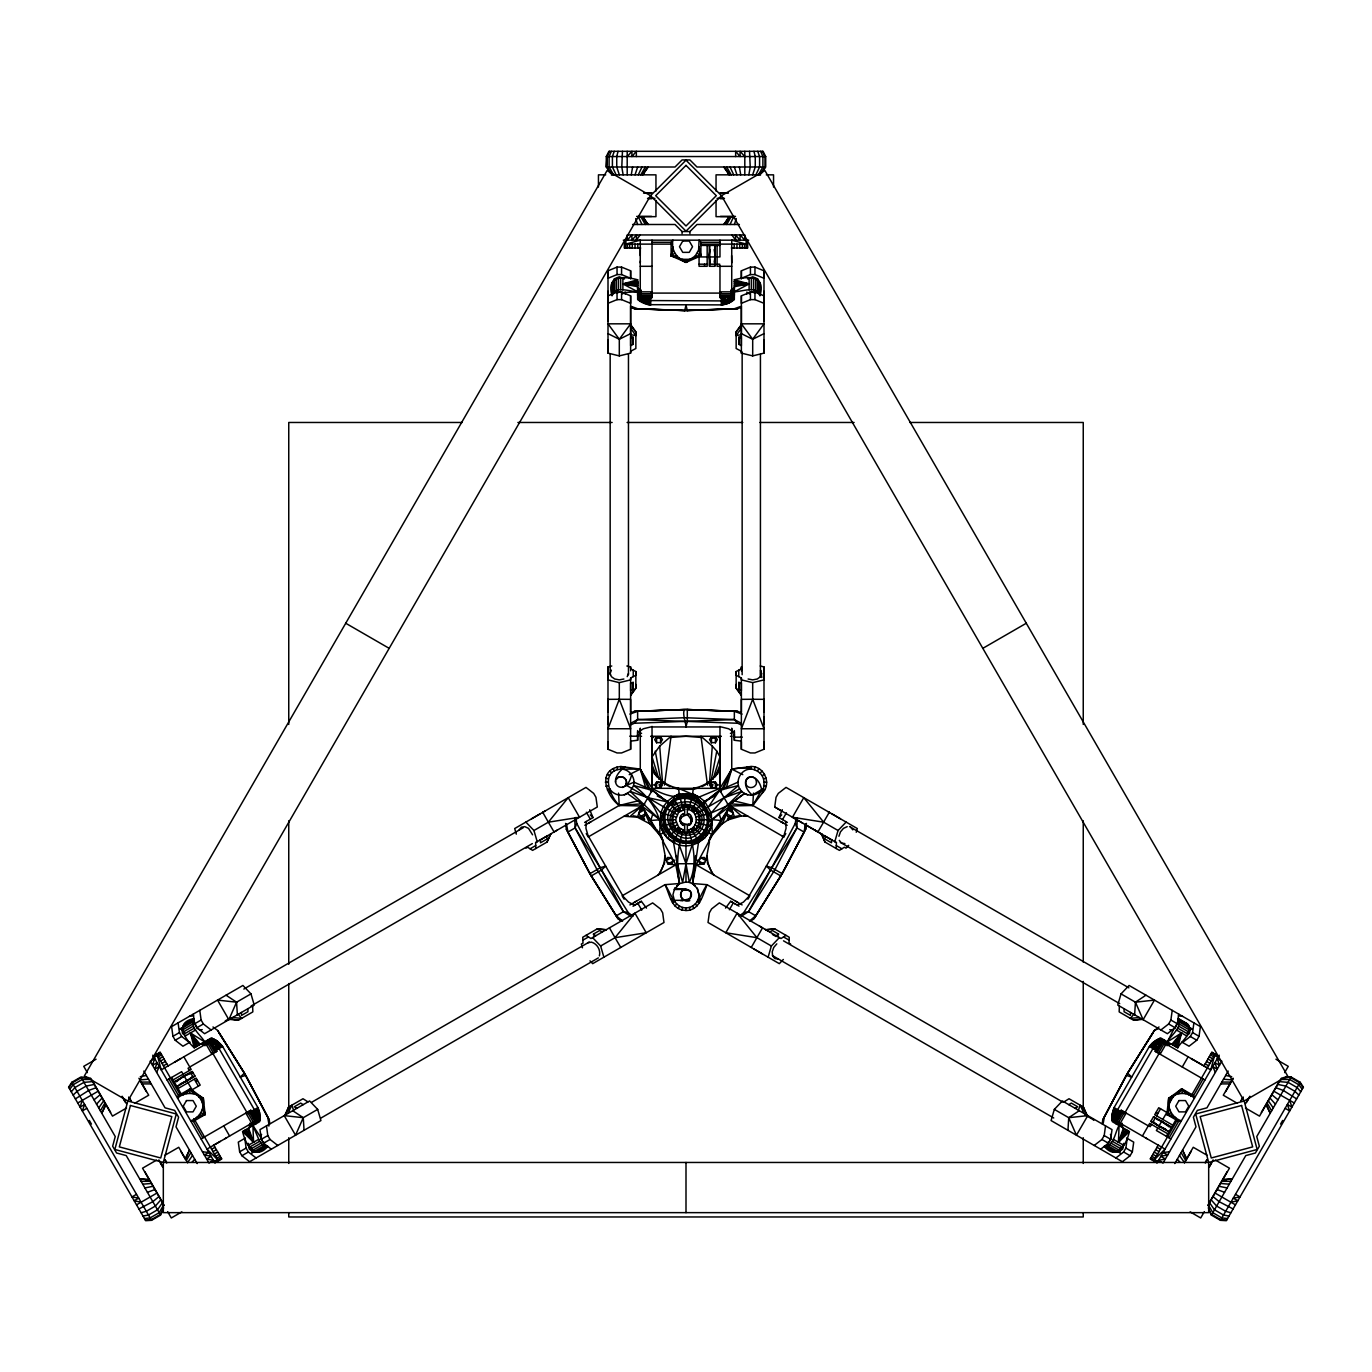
<?xml version="1.0" encoding="UTF-8"?>
<svg xmlns="http://www.w3.org/2000/svg" width="1372" height="1372" viewBox="0 0 1372 1372"><rect width="100%" height="100%" fill="white"/><g stroke="black" fill="none" stroke-linecap="round" stroke-linejoin="round"><path stroke-width="1.5" d="M609.528 151.314L607.007 156.545L607.007 166.99L612.049 174.844M626.85 666.003L630.623 666.929L630.623 668.781L635.853 671.56L635.853 675.247L630.623 678.025L630.623 749.249L621.567 752.954L617.04 752.954L607.985 749.249L607.985 666.929L611.758 666.003M630.623 324.478L635.853 331.87L635.853 348.505L630.623 351.266L630.623 353.119L619.304 355.897L608.002 353.119L608.002 340.187M608.002 321.031L608.002 291.293M608.002 270.799L608.002 278.276L617.04 274.589L621.567 274.589L630.623 278.276L630.623 270.799L621.567 267.094L617.04 267.094L608.002 270.799L608.002 353.119M637.654 279.785C623.711 276.029 605.875 275.017 612.032 295.803C615.016 284.947 630.588 291.962 637.654 291.739L622.888 283.935L637.654 279.785L637.654 299.49L648.167 304.67L722.564 304.893L728.618 303.212L734.346 299.49L734.346 279.785C748.289 276.029 766.125 275.017 759.968 295.803C756.984 284.947 741.412 291.962 734.346 291.739L749.112 283.935L734.346 279.785M612.341 295.392L612.341 282.272M613.198 292.75L613.198 280.814M614.57 291.481L614.57 279.545M616.354 290.521L616.354 278.567M608.002 303.315L617.04 299.628L617.04 292.133L621.567 292.133L630.623 295.838L630.623 353.119M617.04 274.589L617.04 267.094M618.429 289.904L618.429 277.967M607.985 699.343L619.304 699.274L630.623 728.755L607.985 728.755L619.304 699.274L619.304 682.639L630.623 679.877L630.623 678.025M620.659 289.698L620.659 277.761M671.988 819.719C671.302 837.675 700.629 837.675 699.943 819.719C700.629 801.763 671.302 801.763 671.988 819.719L659.863 819.719L641.839 805.981L619.218 805.467C609.82 796.103 599.736 771.013 620.967 769.109L620.967 766.502L640.278 769.109L652.026 788.334C664.528 795.486 678.9 799.979 692.757 794.439L699.068 797.081L704.488 801.231L714.812 795.949M630.623 295.838L630.623 303.315L621.567 299.628L621.567 292.133M621.567 274.589L621.567 267.094M622.888 289.904L622.888 277.967M627.193 174.844L627.193 151.314M630.623 670.822L630.623 666.929M630.623 306.007L630.623 334.648L635.853 335.574L635.853 331.87L630.623 325.404M630.623 683.256L630.623 690.956L633.247 689.567L633.247 682.176L630.623 683.565M633.247 344.338L633.247 337.872L630.623 336.483L630.623 345.727L633.247 344.338L633.247 336.946L630.623 338.335M635.853 671.56L635.853 688.178L630.623 695.57M631.326 741.034L637.637 740.263L637.637 731.705M637.654 285.77L637.654 281.877M637.654 287.554L638.443 300.228M638.443 288.274L639.318 300.914M640.278 728.515L640.278 769.109L645.92 788.506M639.318 288.978L640.244 289.612L640.244 301.566M646.915 296.369L646.915 304.395M648.167 296.644L648.167 304.67M649.436 296.849L649.436 304.893M650.722 305.047L650.722 297.004M652.026 726.388L652.026 788.334L719.974 788.334L731.739 769.109L731.739 728.515M698.725 787.82L693.409 789.312L678.591 789.312L678.591 788.334L699.068 797.081L719.974 788.334L719.974 726.388M742.115 904.92L707.06 884.683C702.927 894.63 699.789 910.631 686 910.511L686 907.904C673.669 907.629 670.959 892.589 664.957 884.683L629.902 904.92M676.825 885.763L679.517 883.688L686 881.956L685.966 833.696M686.172 796.206L686.172 793.582L686.017 796.206L685.846 793.582L685.846 796.206L679.26 794.439L672.949 797.081L667.529 801.231L657.205 795.949M741.206 712.84L737.587 711.313L687.269 709.547C679.963 707.335 686.172 723.387 686 726.954L687.303 721.415L687.303 709.461L634.396 711.313L630.777 712.84M719.974 791.644L719.991 736.267M721.278 305.047L721.278 297.004M722.564 304.893L722.564 296.849M723.833 304.67L723.833 296.644M725.085 304.395L725.085 296.369M726.303 304.052L726.303 299.954L734.346 295.443L734.346 286.697L749.112 283.935L734.346 281.5M727.486 303.675L727.486 299.576M728.618 303.212L728.618 299.13M729.715 302.715L729.715 298.633M730.762 302.166L730.762 290.212L734.346 287.554M731.756 301.566L731.756 289.612M731.739 732.339L731.739 728.275M732.682 300.914L732.682 288.978M733.557 300.228L733.557 288.274M740.657 741.034L734.346 740.263L734.346 731.705M741.377 670.822L741.377 666.929L741.377 668.781L736.147 671.56L736.147 688.178L741.36 695.57M741.377 306.007L741.377 334.648L736.147 335.574L736.147 331.87L741.377 324.478M741.36 683.256L741.377 690.956L738.753 689.567L738.753 682.176L741.377 683.565M738.753 344.338L738.753 337.872L741.377 336.483L741.377 345.727L738.753 344.338L738.753 336.946L741.377 338.335M760.225 666.003L763.998 666.929L763.998 749.249L754.943 752.954L750.415 752.954L741.36 749.249L741.377 678.025L736.147 675.247L736.147 671.56M763.998 340.187L763.998 353.119L752.696 355.897L741.377 353.119L741.377 351.266L736.147 348.505L736.147 331.87L741.377 325.404M763.998 295.838L754.96 292.133L750.433 292.133L741.377 295.838L741.377 303.315L750.433 299.628L754.96 299.628L763.998 303.315M741.377 270.799L741.377 278.276L750.433 274.589L754.96 274.589L763.998 278.276L763.998 270.799L754.96 267.094L750.433 267.094L741.377 270.799L741.377 278.996M749.112 289.904L749.112 277.967M750.433 299.628L750.433 292.133M750.433 274.589L750.433 267.094M751.342 289.698L751.342 277.761M741.377 699.343L752.679 699.274L763.998 728.755L741.36 728.755L752.679 699.274L752.696 682.639L763.998 679.877L763.998 666.929M753.571 289.904L753.571 277.967M754.96 299.628L754.96 292.133M754.96 274.589L754.96 267.094M755.646 290.521L755.646 278.567M757.43 291.481L757.43 279.545M758.802 292.75L758.802 280.814M759.659 295.392L759.659 282.272M760.603 676.31L760.603 670.171L761.837 677.511M763.998 321.031L763.998 291.293M607.985 699.171L607.985 712.085M686 907.904C698.331 907.629 701.041 892.589 707.06 884.683L692.551 883.517L696.204 864.823L712.411 834.948L711.245 812.961L704.934 801.831L703.87 804.489C698.914 797.749 679.963 788.746 685.966 805.741M763.998 699.171L763.998 712.085M687.629 825.773L687.355 824.761C693.22 828.602 693.203 810.818 687.355 814.659C703.459 832.187 664.648 821.794 687.355 814.659L687.629 813.665M684.645 814.659L684.697 806.822M687.303 832.615L687.355 824.761M689.807 891.114L686 889.348L674.304 889.536L679.466 883.517L675.813 864.823L659.606 834.948L660.755 812.961L663.379 806.65L667.084 801.831L667.598 802.603M256.135 1123.719L256.478 1116.928L254.352 1109.674L219.057 1048.568L213.843 1043.097L207.789 1039.976M249.31 1127.664L249.824 1123.222M267.54 1146.718C254.18 1161.57 245.262 1143.27 242.587 1131.557L259.651 1121.696L259.582 1112.452L257.919 1107.616L222.641 1046.493L217.393 1041.056L211.305 1037.952L194.224 1047.814C185.426 1039.616 174.038 1022.757 193.572 1018.624M1177.776 1047.814L1181.549 1032.962L1167.418 1041.845C1170.848 1035.071 1182.818 1027.611 1177.931 1018.659L1188.272 1024.644C1193.16 1033.579 1181.206 1041.039 1177.776 1047.814L1160.695 1037.952L1152.72 1042.651L1149.359 1046.493L1114.081 1107.616L1111.989 1114.87L1112.349 1121.696L1129.413 1131.557C1126.738 1143.27 1117.82 1161.57 1104.46 1146.718M741.738 915.913L748.563 911.66L774.991 869.574L796.909 827.916L797.252 817.866M777.821 936.664L777.941 933.715M831.604 839.836L831.483 842.785L825.087 839.098L825.189 836.148L831.861 839.99M836.183 848.513L836.406 842.614L806.444 825.292M1119.363 1005.985L1119.158 1011.901L1133.564 1020.219L1142.567 1019.379M1124.165 1008.763L1124.062 1011.713L1130.459 1015.4L1130.579 1012.45M1129.413 1131.557L1118.454 1142.259L1119.072 1125.589C1114.922 1131.934 1114.458 1146.032 1104.254 1146.255L1114.596 1152.24M1115.865 1123.719L1115.522 1116.928L1117.648 1109.674L1152.943 1048.568L1158.157 1043.097L1164.211 1039.976M699.943 819.719L712.119 819.701L730.178 805.981L752.799 805.467L762.129 793.273C770.069 770.447 751.959 765.542 731.739 769.109L720.883 791.455M709.513 266.305L709.513 245.417L709.513 266.305L714.743 266.305L714.743 245.417L714.743 266.305M787.185 825.309L752.799 805.467L753.451 793.102M625.752 248.023L625.992 240.169M747.894 899.192L749.849 895.796L696.204 864.823L703.973 864.034L705.928 860.638L709.478 841.825M1067.948 1130.305L1068.737 1117.7L1079.267 1110.703M1134.627 1014.8L1135.433 1002.195L1145.946 995.197M624.946 240.169L624.689 248.023M183.231 1094.907L190.228 1088.751L198.991 1096.983L203.33 1098.389C204.497 1107.976 200.415 1117.734 190.639 1120.804L193.366 1121.336L205.131 1114.544L203.33 1098.389L190.228 1088.751L178.463 1095.542L177.571 1098.166C185.117 1091.237 195.613 1092.575 203.33 1098.389L202.387 1102.831L205.131 1114.544L196.299 1117.545M640.261 262.841L640.398 260.92M268.861 1126.086L269.272 1119.895L244.422 1073.144L217.685 1030.509L212.986 1026.976M709.444 783.258L712.308 746.094L700.972 736.267L707.506 785.093M599.393 955.872C600.885 950.11 597.197 943.73 591.469 942.152L588.056 942.701M679.517 883.688C676.293 866.898 677.219 849.525 682.347 833.233M717.367 774.46L719.991 767.754A35.758 30.973 0 0 1 693.409 788.334L692.088 796.995C703.253 799.584 707.763 810.423 712.119 819.701C712.497 836.285 695.107 849.457 679.243 844.963C670.394 842.442 663.311 835.325 660.755 826.493C658.406 809.84 647.258 795.04 633.59 785.556C635.888 777.598 629.251 768.955 620.967 769.109L625.032 767.034M189.765 1093.158L190.228 1088.751L193.143 1093.604M695.621 855.528L692.534 883.517L697.233 888.439L698.965 894.938M695.175 885.763L692.483 883.688L698.64 841.585L704.471 838.189L708.621 832.77L711.228 826.458L712.119 819.701L741.806 791.421C733.591 783.841 739.868 768.68 751.033 769.126L751.033 766.502L731.739 769.109L723.198 789.586M1175.701 1117.545L1166.869 1114.544L1168.67 1098.389L1181.772 1088.751L1193.537 1095.542L1194.429 1098.166C1186.883 1091.237 1176.387 1092.575 1168.67 1098.389C1167.503 1107.976 1171.585 1117.734 1181.361 1120.804L1178.634 1121.336L1166.869 1114.544L1169.613 1102.831L1173.009 1096.983L1181.772 1088.751L1188.769 1094.907M739.045 916.17L743.744 912.637L770.481 870.002L795.348 823.251L795.829 819.358M806.41 823.389L805.69 829.22L782.057 873.672L754.086 918.605L750.964 920.955M1102.248 1123.788L1102.728 1119.895L1127.578 1073.144L1154.315 1030.509L1159.014 1026.976M622.459 151.314L621.79 167.007L623.145 174.844M642.01 803.803L619.218 805.467C605.515 795.331 596.871 768.989 620.967 766.502M631.6 774.751C626.61 797.681 604.726 785.058 622.099 769.263M615.496 782.177L615.685 780.754M698.622 250.081L699.068 240.169L700.903 242.261L700.903 255.861L686 262.395L671.097 255.861L671.097 242.261L672.932 240.169C670.702 250.167 677.116 258.588 686 262.395L695.244 255.947L698.622 250.081L700.903 255.861L689.379 259.325L682.621 259.325L671.097 255.861L672.932 246.703M672.932 819.719C672.297 802.929 699.703 802.929 699.068 819.719C699.703 836.508 672.297 836.508 672.932 819.719L675.556 819.719L678.608 812.327L684.679 809.429M684.371 825.773L684.645 824.761C680.426 827.762 676.79 814.179 684.371 813.647M687.321 829.991C699.12 829.288 699.12 810.149 687.321 809.429M691.214 896.328L690.751 892.092M698.537 898.283L699.068 894.836L697.319 888.301M674.252 799.344L672.949 797.081L679.466 793.582L679.929 796.995C625.015 825.738 711.365 875.422 708.861 813.596M708.501 830.815L711.228 826.458L712.119 819.701L721.295 820.473L719.271 814.282M762.129 793.273C771.973 784.167 764.444 765.97 751.033 766.502M664.511 785.093L671.045 736.267L659.709 746.094L652.026 756.864L658.972 779.296M802.774 823.183L774.717 806.993L776.038 797.303L778.301 793.376L786.036 787.391L857.311 828.551L856.231 832.272M1094.204 1145.466L1101.939 1139.48L1104.203 1135.553L1105.523 1125.863M1100.687 1149.204L1108.422 1143.219L1110.685 1139.292L1112.006 1129.619L1062.391 1100.961L1054.331 1109.382L1051.072 1120.564L1122.382 1161.724L1130.099 1155.738L1132.363 1151.811L1133.701 1142.139L1126.583 1138.023M1119.912 1153.252L1120.667 1147.678M1123.599 1143.356L1122.828 1148.93L1118.386 1152.377L1116.551 1151.314M1115.899 1157.985L1123.617 1152L1125.88 1148.072L1127.218 1138.383M1160.901 1029.96L1168.635 1023.975L1170.882 1020.048L1172.22 1010.358M1181.961 1042.12L1189.061 1046.219L1196.796 1040.233L1199.059 1036.306L1200.38 1026.616L1129.087 985.456L1121.027 993.877L1117.768 1005.059L1167.383 1033.699L1175.101 1027.714L1177.365 1023.786L1178.702 1014.097M1190.279 1027.851L1189.524 1033.425L1186.557 1035.723M1182.578 1042.48L1190.313 1036.495L1192.577 1032.567L1193.897 1022.877M698.074 826.716L712.411 834.948L722.152 823.835L728.155 819.856L728.618 816.683M729.578 810.08L730.178 805.981L741.377 815.98L747.997 816.271L743.847 815.637M631.257 174.844L632.612 167.007M748.855 174.844L750.21 167.007L749.541 151.314M710.096 262.138L708.998 255.861L710.096 249.601M714.177 262.138L715.275 255.861L714.177 249.601M754.086 918.605L782.143 873.707L804.061 832.049L805.518 823.937M1103.242 1123.154L1104.34 1117.082L1126.275 1075.408L1154.315 1030.509L1158.037 1028.691M759.659 285.427L759.968 283.85M710.97 781.457L716.784 751.136L712.308 746.094M586.29 821.468L585.93 828.276L588.022 835.548L623.3 896.653L628.548 902.107L634.636 905.211M194.224 1047.814L190.451 1032.962L204.582 1041.845C201.152 1035.071 189.182 1027.611 194.069 1018.659L183.728 1024.644M630.794 307.208L634.396 308.734L684.697 310.587L686 305.047L687.303 310.587L737.604 308.734L741.206 307.208M618.052 151.314L616.748 156.545L616.748 167.007L619.355 174.844M711.931 788.317L712.943 784.287M1211.219 1053.387L1214.614 1055.342L1210.773 1069.886L1157.608 1039.17M682.621 832.341L683.29 829.82L684.679 829.991M688.71 809.617L689.379 807.096M676.379 855.528L679.466 883.517L664.957 884.683C669.519 893.464 670.616 907.046 681.935 909.979L682.621 907.458M754.428 769.555L755.097 767.034M692.157 796.755L689.584 806.222L682.347 806.222L680.015 797.372C650.997 803.975 663.568 850.863 691.985 842.082C721.003 835.479 708.449 788.574 680.015 797.372M689.584 833.233C694.318 849.268 696.719 866.692 689.361 882.402L686 881.956M726.097 788.506L731.739 769.109L742.784 774.648M768.114 957.193L771.373 946.011L779.416 937.591M846.112 822.085L838.052 830.506L834.793 841.688L836.406 842.614M713.046 779.296L719.991 756.864L716.784 751.136M82.269 1100.378L80.108 1107.101L84.635 1104.477L82.32 1110.908L86.848 1108.302M652.746 814.282L650.722 820.473L660.755 819.719M692.123 845.049L686 863.743L682.639 882.402L677.288 863.743L673.378 841.585L667.529 838.189L663.379 832.77L660.772 826.458L659.881 819.701L630.211 791.404L633.59 785.556L652.266 790.169L669.347 803.615L652.249 790.169L634.035 782.177L624.86 786.053M635.03 174.844L637.654 167.007M734.346 224.494L736.301 218.611M752.645 174.844L755.252 167.007L755.252 156.545L753.948 151.314M621.053 920.972L617.915 918.623L589.874 873.724L567.939 832.049L575.091 827.933L576.669 823.269L575.948 817.42M838.927 836.285L840.453 831.878L843.488 828.362L847.21 826.647M1127.938 1130.699L1118.454 1142.259L1123.428 1128.093M614.262 151.314L612.409 156.545L612.409 167.007L616.114 174.844M1205.696 1066.97L1192.783 1059.493M664.717 862.628L659.743 873.227M1078.409 1110.205L1080.21 1105.215L1084 1113.447M1176.284 1046.956L1181.549 1032.962L1171.774 1044.349M611.38 670.171L610.163 673.395L611.38 676.636L614.742 679.003L619.304 679.877L623.883 679.003M627.227 676.636L628.462 673.395M761.837 673.395L760.603 676.636L757.258 679.003L752.696 679.877L748.117 679.003M285.599 1114.836L288.583 1107.067L302.989 1098.749L307.997 1101.888M547.016 842.065L550.807 833.833L547.016 842.065L532.61 850.366L527.603 847.227L526.008 848.153M676.756 255.947L671.097 255.861L673.378 250.081M715.447 776.329L719.991 764.821M628.17 815.637L624.02 816.271L637.345 817.197L638.855 813.459M630.64 815.98L641.839 805.981L645.697 813.562L644.137 816.734L640.604 816.512L638.649 813.116L641.839 805.981L659.606 834.948L673.858 826.716M625.718 784.921C629.474 778.953 619.509 773.208 616.217 779.433A5.488 5.488 0 0 1 623.711 777.427A5.488 5.488 0 0 1 625.718 784.921L673.858 812.739M688.693 890.257L674.681 888.301L672.932 894.836L674.681 901.37L672.417 902.673M697.233 901.421L698.622 898.214M787.374 822.411L778.987 817.558L782.314 809.737M611.346 151.314L609.099 156.545L609.099 167.007L613.61 174.844M226.054 995.197L236.567 1002.195L228.867 1019.705L217.548 1000.102L236.567 1002.195L250.973 993.877L242.913 985.456L171.62 1026.616L172.941 1036.306L175.204 1040.233L182.939 1046.219L190.039 1042.12M292.733 1110.703L303.263 1117.7L295.546 1135.21L284.227 1115.625L303.263 1117.7L317.669 1109.382L309.609 1100.961L259.994 1129.619L261.315 1139.292L263.578 1143.219L271.313 1149.204M1167.418 1041.845L1173.849 1028.949A5.231 3.704 -60 0 0 1176.473 1024.421M1127.184 1130.271L1118.454 1142.259L1124.457 1128.693M1175.547 1046.527L1181.549 1032.962L1172.803 1044.949M156.648 1072.372L159.272 1066.49L154.847 1069.285L157.06 1062.665L152.515 1065.238L154.693 1058.567L150.165 1061.173L208.973 1163.027L213.5 1160.42L206.64 1158.98L211.134 1156.304L204.291 1154.915L208.921 1152.497L202.507 1151.828M722.152 823.835L726.56 814.042M284.793 1115.282L288.583 1107.067M288 1113.447L291.79 1105.215L293.591 1110.205M710.97 836.268L708.621 841.328L712.034 834.742L709.65 837.846M638.289 174.844L641.976 167.007M730.024 224.494L733.711 216.656M755.886 174.844L759.591 167.007L759.591 156.545L757.738 151.314M715.275 255.861L714.743 256.941L709.513 256.941L708.998 255.861M105.953 1104.803L101.785 1113.258L105.695 1104.357M185.289 1158.585L189.473 1150.148L185.563 1159.048M163.096 1210.035L160.593 1215.112L151.537 1220.325L145.689 1220.686L68.6 1087.156L71.824 1082.268L80.879 1077.037L88.391 1077.534M671.577 864.257L673.138 861.102L671.182 857.706L667.65 857.466L666.089 860.638L668.044 864.034L675.813 864.823L622.168 895.796L624.123 899.192M610.471 173.266L606.287 167.007L606.287 156.545L608.911 151.314L763.089 151.314L765.713 156.545L765.713 167.007L761.529 173.266M145.381 1220.137L151.177 1219.725L160.232 1214.494L163.645 1207.857M719.991 768.732L714.726 777.221M743.744 912.637L748.563 911.66L770.481 870.002L766.348 866.092L771.801 867.739L782.143 873.707L805.69 829.22L805.398 825.104M1173.009 1115.453L1166.869 1114.544L1169.613 1109.605M1174.346 1045.841L1181.549 1032.962M260.972 1149.17L258.914 1151.691M751.239 947.452L762.558 927.849L759.436 926.049M814.797 830.129L817.935 831.947L829.254 812.344M678.968 831.826L672.932 842.357L674.904 842.219L673.378 841.585M730.007 803.803L752.799 805.467L762.352 788.711L764.616 790.015M1208.355 1207.857L1211.407 1215.112L1245.776 1155.584L1255.414 1152.995L1259.342 1146.203L1256.752 1136.565L1291.121 1077.037L1300.176 1082.268L1303.4 1087.156L1226.311 1220.686L1220.463 1220.325L1211.407 1215.112L1208.904 1210.035M1220.788 1083.897L1229.827 1083.897M100.379 1110.823L104.907 1102.985M640.775 174.844L645.303 167.007M186.335 1160.42L190.862 1152.566M726.697 224.494L731.225 216.656M163.714 1204.839L159.186 1212.677L150.131 1217.907L144.472 1218.559M758.39 174.844L762.901 167.007L762.901 156.545L760.654 151.314M652.266 790.169L643.554 805.261L627.501 793.496C621.465 797.029 613.113 794.782 609.665 788.711L607.402 790.015M679.466 831.038L680.769 828.774L683.29 829.82M682.862 825.138L683.393 824.246M688.607 815.191L689.138 814.282M691.231 810.663L692.534 808.4M716.887 828.98L730.178 805.981L733.368 813.116L731.413 816.512L727.88 816.734L726.32 813.562L730.178 805.981L711.759 834.57L716.03 828.499M700.835 857.706L705.928 860.638L704.368 857.466L700.835 857.706L698.88 861.102L700.44 864.257M757.567 770.858L758.888 768.594M678.162 908.418L679.466 906.155M729.355 909.756L733.334 902.862M782.52 819.598L786.43 812.807M848.685 845.341L846.01 848.153L844.397 847.227L839.39 850.366L824.984 842.048L822 834.296L792.467 817.249L803.786 797.647L823.646 822.188L838.052 830.506M727.297 804.318L783.824 836.954L785.779 833.559M1102.728 1119.895L1126.361 1075.442L1131.728 1077.054L1127.578 1073.144L1152.703 1033.339M1160.969 1041.125L1155.087 1051.312L1204.89 1080.073M1111.852 1118.42L1115.385 1120.461L1121.353 1110.291M1155.327 1051.449L1161.209 1041.262M1116.156 1120.873L1122.022 1110.685M1155.996 1051.844L1161.878 1041.657M1117.22 1121.49L1123.102 1111.303M1157.076 1052.461L1162.959 1042.274M1118.626 1122.313L1124.508 1112.126M1158.483 1053.284L1164.365 1043.097M1159.7 1052.478L1124.423 1113.584L1114.081 1107.616M1120.272 1123.256L1126.155 1113.069M1160.129 1054.228L1166.011 1044.041M1142.396 1136.033L1149.719 1123.359L1167.812 1133.804M1150.885 1121.318L1168.978 1131.763L1150.885 1121.318L1153.509 1116.791L1171.602 1127.235L1153.509 1116.791M1182.252 1067.004L1188.135 1056.817M1151.554 1124.423L1150.251 1126.686L1148.415 1125.623M1152.737 1122.382L1155.344 1117.854M1156.527 1115.813L1160.575 1108.799M1157.814 1128.041L1156.39 1130.528L1170.916 1138.914M1162.787 1119.432L1166.835 1112.418M1158.448 1144.797L1150.251 1158.98L1153.646 1160.935L1177.039 1120.427M1203.741 1066.318L1211.939 1052.153L1218.61 1056.303M1166.372 1136.29L1175.907 1119.758M1190.896 1096.434L1215.335 1054.108M1169.098 1137.868L1178.634 1121.336M1193.537 1095.542L1203.072 1079.027M1156.922 1163.147L1219.245 1055.205M1174.792 1163.559L1195.99 1126.841L1193.4 1117.202L1197.327 1110.411L1206.966 1107.821L1228.18 1071.086M1184.328 1162.719L1193.246 1147.284L1207.326 1155.413M1233.119 1078.203L1223.292 1095.216L1237.372 1103.345M1184.688 1162.616L1191.273 1151.194M1225.711 1091.563L1233.154 1078.666M1205.131 1162.77L1206.76 1159.906M1241.008 1100.618L1242.655 1097.772M1205.456 1162.701L1207.154 1159.752M1241.06 1101.03L1243.358 1097.068M1208.955 1167.109L1213.122 1159.889M1245.587 1103.654L1249.858 1096.245M1209.178 1167.229L1211.648 1162.959M1246.908 1101.905L1248.554 1099.058M1208.715 1203.587L1227.134 1171.671M1261.365 1112.383L1279.802 1080.467M1204.324 1211.699L1200.706 1217.976L1190.141 1211.87M1207.892 1205.525L1229.449 1168.189L1215.369 1160.06M1281.071 1078.786L1259.513 1116.122L1245.433 1107.993M1284.638 1072.612L1288.257 1066.336L1275.943 1059.218M1281.448 1078.118L1291.121 1077.037L1283.609 1077.534M1220.463 1220.325L1300.176 1082.268M1280.556 1124.097L1282.666 1120.444M697.902 799.121L692.963 807.611M697.765 799.344L699.068 797.081L692.534 793.582L692.757 794.439L679.243 794.474L672.949 797.081M1118.454 1142.259L1126 1129.585M1178.857 1093.604L1181.772 1088.751L1185.631 1093.604M771.801 867.739L796.909 827.916L795.348 823.251M749.438 921.092L755.715 915.776L780.84 875.971L770.481 870.002M646.384 168.567L642.336 174.844L648.098 167.007L642.885 174.844M725.617 222.916L729.664 216.656L723.902 224.494L729.115 216.656M759.951 174.844L764.993 167.007L764.993 156.545L762.472 151.314M704.419 802.603L719.751 790.186L737.982 782.177M656.605 736.73L654.65 739.662L656.605 742.612L660.532 742.612L662.487 739.662L660.532 736.73L656.605 736.73L656.605 742.938M654.65 784.938L656.605 782.006L660.532 782.006L662.487 784.938L660.532 787.871L656.605 787.871L654.65 784.938L652.026 784.938M711.485 736.73L709.53 739.662L711.485 742.612L715.412 742.612L717.367 739.662L715.412 736.73L711.485 736.73L711.485 742.938M717.367 784.938L715.412 782.006L711.485 782.006L709.53 784.938L711.485 787.871L715.412 787.871L717.367 784.938L719.974 784.938M698.074 812.739L708.638 806.65L719.751 790.169L738.41 785.556L724.107 797.715L711.245 812.961L699.463 816.1M68.909 1087.687L72.184 1082.885L81.24 1077.655L90.552 1078.118M180.212 1083.914L186.866 1080.724L184.26 1076.197L174.261 1081.976L192.354 1071.532L194.978 1076.06L176.885 1086.504L194.978 1076.06M98.715 1107.959L103.655 1100.841M187.587 1162.564L192.526 1155.447M162.462 1202.678L157.523 1209.795L148.468 1215.026L143.014 1216.038M736.147 335.574L741.377 328.182M640.141 234.938L636.351 240.169L636.557 234.938L631.926 240.169L631.875 234.938L627.193 240.169L627.193 234.938L744.807 234.938L744.807 240.169L740.125 234.938L740.074 240.169L735.443 234.938L735.649 240.169L731.859 234.938M693.409 793.582L692.774 794.474L687.818 793.805M608.002 333.653L619.304 339.261L630.623 323.826L608.002 323.826L619.304 339.261L619.304 355.897M741.377 333.653L752.696 339.261L763.998 323.826L741.377 323.826L752.696 339.261L752.696 355.897M69.818 1089.265L73.213 1084.703L82.269 1079.472L91.324 1079.472M725.531 908.093L730.641 901.301L732.871 902.587M624.346 794.8L630.211 791.404L647.91 797.715L667.084 801.831L668.387 804.146L674.115 799.121L675.453 801.437C648.39 816.237 679.637 856.968 700.938 834.656C720.574 815.465 690.013 785.985 670.239 803.975C649.248 823.44 682.278 856.488 701.761 835.479C722.752 816.014 689.722 782.966 670.239 803.975L667.529 801.231M705.86 834.948L708.621 832.77L704.985 833.936M762.352 788.711C758.339 795.949 747.534 797.372 741.806 791.421L724.107 797.715L708.638 806.65M186.369 1093.604L190.228 1088.751M630.623 694.644L635.853 688.178L635.853 684.491M554.065 831.947L548.354 822.188L568.214 797.647L579.533 817.249L548.354 822.188L533.948 830.506L525.888 822.085M620.761 947.469L615.033 937.693L634.91 913.152L646.229 932.754L615.033 937.693L600.627 946.011L592.584 937.591M519.182 829.871L521.377 827.196L524.79 826.647L528.512 828.362L532.576 834.811M1133.769 1014.302L1130.357 1018.367L1139.377 1017.527M1147.043 1138.709L1145.397 1137.765M71.275 1091.786L74.877 1087.567L83.932 1082.354L92.576 1081.633M776.809 943.867L773.774 947.4L772.23 951.791L772.608 955.872L774.803 958.548L778.216 959.097M630.777 724.793L634.396 723.25L637.637 719.563L637.637 711.313L684.714 709.547L634.396 711.313M96.555 1104.203L102.043 1098.029M191.96 1162.29L194.687 1159.203M160.833 1199.865L155.362 1206.057L146.307 1211.287L141.127 1212.762M627.193 156.545L631.926 151.314L631.926 156.545L636.351 151.314L636.351 156.545M783.343 959.457L779.313 963.659L708.021 922.499L709.358 912.809L711.622 908.881L719.34 902.896L781.028 938.517L786.036 935.378M676.087 829.614L667.529 838.206M632.612 224.494L675.024 224.494L682.073 231.542L689.927 231.542L696.976 224.494L739.388 224.494M676.756 828.962L678.608 827.11L675.556 819.719M693.392 812.327L695.244 810.475M760.277 772.933L762.129 771.081M674.904 905.932L676.756 904.079M704.488 801.231L695.844 809.84M1150.971 1157.728L1154.367 1159.683L1165.034 1149.101L1115.247 1120.341L1121.113 1110.171L1148.278 1125.846M718.671 825.927L721.295 823.354M778.987 817.558L781.731 814.882M699.463 823.337L708.861 825.841L711.691 823.097L709.667 819.719M73.179 1095.079L77.055 1091.323L86.11 1086.092L94.205 1084.446M622.579 921.109L616.302 915.793L591.246 875.919L601.519 870.002L605.669 866.109L600.216 867.739L589.874 873.724L617.915 918.623L621.636 920.441M637.637 732.494L643.365 728.772L650.705 726.954L721.278 726.954L728.618 728.772L734.346 732.494M682.621 259.325L686 262.395L689.379 259.325M176.542 1081.736L183.059 1076.3L192.354 1071.532M186.198 1081.719L192.697 1076.283M94.033 1099.83L100.139 1094.753M158.946 1196.59L152.841 1201.683L138.915 1208.938M1187.363 1032.173L1191.805 1028.726M706.957 784.115L709.736 781.971M675.453 801.437L676.876 803.923C653.484 816.717 680.478 851.892 698.88 832.615C705.825 825.755 705.825 813.682 698.88 806.822C691.214 798.418 680.169 802.637 670.994 804.901L670.239 803.975M677.682 811.401L680.118 809.531M691.882 829.906L694.318 828.036M75.374 1098.886L88.631 1090.466L96.091 1087.722M747.654 794.8L744.499 793.479L728.463 805.261L711.245 812.961M744.499 793.496L728.463 805.261L719.751 790.169L702.653 803.615L705.174 802.157M671.097 255.861L674.681 253.237M174.587 1062.168L180.864 1058.549M153.39 1056.303L160.061 1052.153L168.259 1066.318M153.578 1056.611L160.25 1052.461M154.093 1057.52L160.781 1053.387M701.161 898.9L697.336 901.37L699.6 902.673M704.368 862.233L703.219 862.902M769.829 932.051L772.333 930.473L778.73 934.178L776.226 935.738M1064.003 1101.888L1069.011 1098.749L1083.417 1107.067L1087.207 1115.282M1068.805 1104.666L1071.309 1103.088L1077.706 1106.792L1075.202 1108.353M213.672 1145.174L220.326 1141.384M542.54 812.481L545.198 810.938M96.057 1059.218L83.743 1066.336L87.362 1072.612M531.547 818.827L540.053 813.922M243.839 989.058L523.212 827.745M182.888 1026.119L193.229 1020.151M180.092 1028.794L185.392 1025.724M182.476 1027.937L192.817 1021.969M182.527 1029.978L192.886 1023.992M172.941 1036.306L179.423 1032.567L178.103 1022.877M250.973 993.877L254.232 1005.059L204.617 1033.699L196.899 1027.714L194.635 1023.786L201.118 1020.048L199.78 1010.358M183.042 1032.07L193.383 1026.102M183.985 1034.111L194.327 1028.143M175.204 1040.233L181.687 1036.495L189.422 1042.48M196.899 1027.714L203.365 1023.975L211.099 1029.96M185.271 1035.946L195.63 1029.978M77.741 1102.985L98.115 1091.237M158.243 1056.817L161.639 1054.862M159.358 1058.738L162.754 1056.783M225.231 1020.922L230.77 1017.715M251.127 1005.968L532.353 843.591M535.817 848.531L535.612 842.614L537.207 841.688L533.948 830.506M540.139 839.99L546.811 836.148L546.913 839.098L540.517 842.802L540.397 839.836M557.203 830.146L554.58 831.655M535.612 842.614L597.3 806.993L595.962 797.321L593.699 793.393L585.981 787.408L514.689 828.551L516.318 834.142M160.644 1060.985L164.04 1059.03M530.107 848.805L535.715 845.564M162.033 1063.386L165.429 1061.431M229.433 1019.379L238.436 1020.219L252.842 1011.901L252.637 1005.985M584.626 822.428L593.013 817.575L589.703 809.754M163.422 1065.787L166.818 1063.832M200.964 1043.921L212.334 1038.278M201.993 1044.246L213.363 1038.69M214.392 1039.17L161.227 1069.886L157.386 1055.342M584.832 825.309L619.218 805.467L638.906 800.613M588.314 823.303L590.903 821.811M206.76 1044.709L215.404 1039.719M212.866 1042.394L216.416 1040.353M213.843 1043.097L217.393 1041.056M211.408 1045.824L218.354 1041.811M215.73 1044.692L219.28 1042.651M213.226 1047.539L220.172 1043.526M214.083 1048.482L221.046 1044.469M214.907 1049.477L221.852 1045.464M215.678 1050.523L222.641 1046.493M167.11 1080.073L181.636 1071.669L183.076 1074.173M189.748 1067.004L216.913 1051.312L211.031 1041.125M644.72 804.318L588.194 836.954L586.238 833.559M189.885 1067.227L188.033 1068.291L189.336 1070.554M173.095 1079.936L191.188 1069.491L183.865 1056.817M126.567 1107.993L112.487 1116.122L90.929 1078.786M134.627 1103.345L148.708 1095.216L138.915 1078.272M638.649 813.116L643.725 810.166L640.21 809.943M640.604 816.512L645.697 813.562M178.051 1088.528L196.145 1078.083L200.192 1085.098L191.034 1090.397M195.613 1081.41L197.448 1080.347M198.991 1096.983L201.084 1099.692L203.33 1098.389M674.681 826.253L676.945 824.949M680.563 822.857L681.472 822.325M690.528 817.095L691.437 816.58M695.055 814.488L697.319 813.184M724.107 797.715L739.731 788.711M762.352 775.643L764.616 774.34M982.832 648.339L1026.273 623.248M752.165 795.091L761.649 789.62C756.658 766.674 734.792 779.296 752.165 795.091L751.033 795.245M671.182 857.706L666.089 860.638L662.539 841.825M668.044 864.034L674.835 860.124M156.631 1160.06L142.551 1168.189L164.108 1205.525M164.674 1155.413L178.754 1147.284L187.672 1162.719M201.084 1138.914L250.887 1110.171L256.753 1120.341L206.966 1149.101L217.634 1159.683L221.029 1157.728M257.919 1107.616L247.577 1113.584L212.3 1052.478M251.47 1112.812L258.433 1108.799M258.879 1109.999L251.916 1114.03M259.257 1111.217L252.311 1115.23M259.582 1112.452L252.637 1116.465M259.822 1113.67L252.877 1117.683M256.478 1116.928L260.011 1114.87M256.581 1118.129L260.131 1116.071M256.633 1119.295L260.166 1117.254M249.807 1124.388L260.148 1118.42M634.053 902.519L636.659 901.027M260.045 1119.552L249.704 1125.52M259.891 1120.632L249.532 1126.618M211.614 1149.256L215.01 1147.284M616.302 915.793L623.437 911.677L628.273 912.637L632.955 916.187M632.989 906.172L641.359 901.318L646.486 908.11M633.967 905.606L641.359 901.318M136.497 1194.309L131.969 1196.916L138.709 1198.133L134.182 1200.74L141.076 1202.232M597.163 928.913L606.184 929.753L597.163 928.913L582.757 937.23L582.98 943.147L581.368 944.056L582.465 947.795M212.986 1151.657L216.382 1149.685M582.86 940.18L588.468 936.956M214.375 1154.058L217.771 1152.103M245.417 1138.023L238.299 1142.139L239.637 1151.811L241.901 1155.738L249.618 1161.724L320.928 1120.564L317.669 1109.382M215.678 1156.287L219.074 1154.332M311.667 1102.282L589.205 942.049M216.776 1158.208L220.172 1156.253M136.548 1204.839L156.923 1193.074M221.561 1158.654L214.632 1162.376M248.383 1145.243L258.725 1139.274L252.928 1125.589L253.546 1142.259L242.587 1131.557M239.637 1151.811L246.12 1148.072L244.782 1138.383M261.315 1139.292L267.797 1135.553L266.477 1125.863M249.31 1147.284L259.668 1141.298L262.532 1144.625L267.746 1146.255L257.404 1152.24M250.613 1149.101L260.954 1143.133M241.901 1155.738L248.383 1152L256.101 1157.985M263.578 1143.219L270.061 1139.48L277.796 1145.466M252.174 1150.611L262.532 1144.625M253.906 1151.674L264.264 1145.689M255.449 1151.314L253.614 1152.377L249.172 1148.93L248.401 1143.356M255.689 1152.223L266.031 1146.255M320.825 1118.129L598.346 957.896M181.859 1211.87L171.294 1217.976L167.676 1211.699M657.068 783.138L658.56 782.28M663.379 832.77L666.14 834.948M1166.937 1045.704L1171.036 1043.921M630.537 723.336L637.637 719.563L684.679 717.71L734.346 719.563L741.446 723.336M214.101 1161.467L217.634 1159.683M629.233 774.648L640.278 769.109L651.134 791.455M702.121 786.533L705.345 784.921M619.304 339.261L630.623 333.653M752.696 339.261L763.998 333.653M226.603 1137.765L224.957 1138.709M1166.869 1114.544L1170.916 1112.761M718.328 737.501L721.295 736.267L650.722 736.267L653.689 737.501M698.64 841.585L697.096 842.219L699.068 842.339L692.963 831.826M622.391 787.477L623.711 786.928M674.115 799.121L686 795.949L699.068 797.081M686 889.348C676.482 890.102 681.335 903.736 689.773 900.667M727.314 819.358L733.814 816.7M728.155 819.856L741.377 815.98M608.002 295.838L617.04 292.133M747.483 278.928L752.696 276.801L757.893 278.928L757.893 281.054M147.421 1192.319L154.882 1189.558M183.059 1076.3L193.006 1072.664M740.16 306.642L734.346 308.734L684.714 310.501L634.396 308.734L630.966 306.419M629.902 714.092L637.637 711.313M184.946 1023.598L186.472 1023.066M1169.613 1102.831L1168.67 1098.389L1173.009 1096.983M737.364 905.194L743.452 902.09L748.7 896.653L783.978 835.531L786.07 828.276L785.71 821.451M625.752 244.113L640.261 240.169L640.261 297.673L652.026 297.673L652.026 240.169M726.303 299.954L721.278 300.914L648.167 300.554L637.654 295.443L637.654 286.697L622.888 283.935L637.654 281.5M672.469 823.337L660.755 826.493L663.499 830.815M691.042 818.364L692.054 818.089M605.824 786.242L608.362 785.556M763.655 778.799L766.193 778.113M673.378 823.097L675.899 822.428M696.101 817.009L698.622 816.34M679.946 821.331L680.958 821.073M1230.924 1202.232L1237.818 1200.74L1233.291 1198.133L1240.031 1196.916L1235.503 1194.309M140.27 1076.694L146.341 1075.459M144.9 1187.946L152.995 1186.283M735.495 816.409L738.856 815.791M189.37 1016.378L193.538 1015.709M774.837 928.913L765.833 929.736L774.837 928.913L789.243 937.23L789.037 943.13L790.632 944.056M1133.564 1020.219L1141.778 1018.916M198.991 1115.453L205.131 1114.544L202.387 1109.605M679.26 794.439L684.199 793.805M686 796.069L679.877 796.875L680.392 798.778M682.227 900.667L689.876 898.711L691.299 893.412M680.615 900.632L684.577 900.135M616.971 293.179A5.231 3.704 0 0 1 623.282 292.596L637.654 291.739M1135.433 1002.195L1154.452 1000.102L1143.133 1019.705L1135.433 1002.195L1121.027 993.877M1068.737 1117.7L1087.773 1115.625L1076.454 1135.21L1068.737 1117.7L1054.331 1109.382M637.654 285.513L622.888 283.935L637.654 282.358M734.346 285.513L749.112 283.935L734.346 281.877M1169.493 1151.828L1163.079 1152.497L1167.709 1154.915L1160.866 1156.304L1165.36 1158.98L1158.5 1160.42L1163.027 1163.027L1221.835 1061.173L1217.307 1058.567L1219.485 1065.238L1214.94 1062.665L1217.153 1069.285L1212.728 1066.49L1215.352 1072.372M139.875 1079.918L148.519 1079.215M142.739 1184.19L151.383 1183.47M669.982 737.501L686 736.267L702.035 737.501M731.808 809.943L728.275 810.166L733.368 813.116M1222.915 1179.508L1232.33 1178.891L1222.658 1179.971L1226.379 1179.783M634.396 723.25L734.346 719.563L737.604 723.25L741.206 724.793M687.286 310.501L737.604 308.734M692.123 842.58L699.068 842.357M695.244 255.947L700.903 255.861L699.068 246.703M622.888 283.935L637.654 283.73M711.245 819.719L712.119 819.701M691.231 819.719L692.277 819.719M606.287 156.545L765.713 156.545M605.704 174.844L598.449 174.844L598.449 187.038M611.363 174.844L655.953 174.844L655.953 191.102M760.637 174.844L716.047 174.844L716.047 191.102M766.296 174.844L773.551 174.844L773.551 187.038M646.641 192.869L651.563 192.869M720.437 192.869L725.359 192.869M643.554 193.126L652.094 193.126M719.906 193.126L728.446 193.126M647.533 198.357L654.958 198.357M717.042 198.357L724.467 198.357M648.476 198.614L651.769 198.614M720.231 198.614L723.524 198.614M636.677 216.399L651.563 216.399M720.437 216.399L735.478 216.399M734.895 216.656L716.047 216.656L716.047 200.398M623.317 240.169L748.683 240.169M652.026 242.261L671.097 242.261M700.903 242.261L719.974 242.261M672.572 244.113L624.329 244.113L624.329 248.023L640.69 248.023M700.903 244.113L747.671 244.113L747.671 248.023L731.31 248.023M700.903 245.417L719.974 245.417M640.261 255.586L640.312 247.938M731.602 255.586L731.739 262.841M699.068 256.941L707.163 256.941M717.093 256.941L719.974 256.941L719.974 240.169M699.068 264.179L707.163 264.179M709.513 264.179L714.743 264.179M717.093 264.179L719.717 264.179L719.717 266.305M640.261 266.305L652.026 266.305M731.739 266.305L717.093 266.305L717.093 245.417M640.261 291.859L652.026 291.859M719.974 291.859L731.739 291.859M650.722 293.094L721.278 293.094M640.261 293.745L652.026 293.745M719.974 293.745L731.739 293.745M640.261 295.374L652.026 295.374M719.974 295.374L731.739 295.374M640.261 296.626L652.026 296.626M719.974 296.626L731.739 296.626M640.261 297.398L652.026 297.398M719.974 297.398L731.739 297.398M617.04 299.628L621.567 299.628M684.697 310.587L687.303 310.587M462.21 422.473L288.755 422.473L288.755 724.416M517.896 422.473L612.118 422.473M627.107 422.473L742.749 422.473M759.882 422.473L854.104 422.473M909.79 422.473L1083.245 422.473L1083.245 724.416M742.081 714.092L734.346 711.313L687.269 709.547L737.587 711.313M640.278 733.317L641.582 733.317M730.436 733.317L731.739 733.317M629.799 736.198L637.637 736.198M641.582 736.318L640.278 736.318L640.278 728.275M730.436 736.318L731.739 736.318M734.346 737.141L742.303 737.141M656.862 738.119L660.258 738.119M711.742 738.119L715.155 738.119M620.967 769.109L640.278 769.109L648.819 789.586M605.292 782.177L607.916 782.177M764.101 782.177L766.725 782.177M696.462 819.719L699.068 819.719M677.288 863.743L694.712 863.743M686 900.324L674.355 900.324L674.767 901.421M1280.676 1079.472L1289.731 1079.472L1298.787 1084.703L1302.182 1089.265M141.127 1082.079L150.165 1082.079M1221.835 1082.079L1230.873 1082.079M141.076 1181.326L150.131 1181.326M1221.869 1181.326L1230.924 1181.326M679.723 819.719L680.769 819.719M764.993 166.99L696.976 167.007L689.927 159.941L682.073 159.941L675.024 167.007L606.287 167.007L607.007 156.545M752.679 699.274L763.998 699.343M619.304 699.274L630.623 699.343M734.346 283.73L749.112 283.935M687.303 721.415L737.604 723.25M684.714 310.501L637.654 308.734L631.84 306.642M637.637 719.563L684.679 721.415M151.212 1083.897L142.174 1083.897M145.621 1179.783L149.342 1179.971L139.67 1178.891L149.085 1179.508M1226.619 1220.137L1220.823 1219.725L1211.768 1214.494M1169.321 1127.012L1161.604 1121.473L1158.997 1126L1165.651 1129.173M1279.424 1081.633L1288.068 1082.354L1297.123 1087.567L1300.725 1091.786M1223.481 1079.215L1232.125 1079.918M1220.617 1183.47L1229.261 1184.19M232.623 1017.527L241.644 1018.367L238.231 1014.302M1227.528 1218.559L1221.869 1217.907L1212.814 1212.677L1208.286 1204.839M674.681 888.301L684.577 889.536A5.488 5.488 0 0 1 691.317 896.259A5.488 5.488 0 0 1 682.141 898.711A5.488 5.488 0 0 1 684.594 889.536M681.935 909.979L686 910.511M792.467 817.249L823.646 822.188M756.967 937.693L725.771 932.754L737.09 913.152L756.967 937.693L771.373 946.011M1178.462 1015.709L1182.63 1016.378M230.222 1018.916L238.436 1020.219M844.895 843.591L841.482 843.043L839.304 840.367M633.161 815.791L636.522 816.409M1228.986 1216.038L1223.532 1215.026L1214.477 1209.795L1209.538 1202.678M1277.795 1084.446L1285.89 1086.092L1294.945 1091.323L1298.821 1095.079M1225.659 1075.459L1231.73 1076.694M1219.005 1186.283L1227.1 1187.946M752.696 682.639L741.377 679.877L741.377 678.025M619.304 682.639L608.002 679.877L607.985 666.929M733.111 800.613L752.799 805.467M691.042 821.073L692.054 821.331M605.824 778.113L608.362 778.799M673.378 816.34L675.899 817.009M696.101 822.428L698.622 823.097M708.861 825.841L711.245 826.493M763.655 785.556L766.193 786.242M672.469 816.1L660.755 812.961L647.91 797.715M679.946 818.089L680.958 818.364M746.248 248.023L746.248 244.113L731.739 240.169L731.739 297.673L719.974 297.673L719.974 266.305M673.275 787.82L678.591 789.312M1230.873 1212.762L1225.693 1211.287L1216.638 1206.057L1211.167 1199.865M698.845 801.591L703.099 803.272L698.417 801.522M1185.528 1023.066L1188.272 1024.644M1156.836 1119.381L1162.804 1121.559M1275.909 1087.722L1283.369 1090.466L1296.626 1098.886M1217.118 1189.558L1224.579 1192.319M624.517 278.928L619.304 276.801L614.107 278.928L614.107 281.054M638.203 816.7L644.703 819.358M637.345 817.197L649.865 823.835L659.606 834.948M692.483 883.688L689.361 882.402L686 863.743L679.243 844.963M1233.085 1208.938L1219.159 1201.683L1213.054 1196.59M201.084 1112.761L205.131 1114.544M203.022 1044.658L205.063 1045.704M1157.368 1162.376L1150.439 1158.654M666.672 784.921L669.896 786.533M1154.367 1159.683L1157.899 1161.467M746.985 767.034L751.05 769.109M668.799 862.902L667.65 862.233M690.528 822.325L691.437 822.857M1290.76 1077.655L1299.816 1082.885L1303.091 1087.687M828.019 811.624L829.546 812.516L828.482 811.898M849.491 826.544L1128.864 987.84M1178.428 1018.624L1187.054 1023.598M1178.771 1020.151L1189.112 1026.119M1186.609 1025.724L1191.908 1028.794M1179.183 1021.969L1189.524 1027.937M1179.114 1023.992L1189.473 1029.978M1170.882 1020.048L1177.365 1023.786M1192.577 1032.567L1199.059 1036.306M1178.617 1026.102L1188.958 1032.07M1177.673 1028.143L1188.015 1034.111M1168.635 1023.975L1175.101 1027.714M1190.313 1036.495L1196.796 1040.233M1176.37 1029.978L1186.729 1035.946M1211.75 1052.461L1218.422 1056.611M1210.361 1054.862L1213.757 1056.817M1273.885 1091.237L1294.259 1102.985M840.35 842.391L1119.724 1003.687M1209.247 1056.783L1212.642 1058.738M774.717 806.993L781.2 810.732M1207.96 1059.03L1211.356 1060.985M836.285 845.564L841.894 848.805M1206.571 1061.431L1209.967 1063.386M1285.152 1108.302L1289.68 1110.908L1287.365 1104.477L1291.892 1107.101L1289.731 1100.378M796.909 827.916L804.061 832.049M1205.182 1063.832L1208.578 1065.787M1159.666 1038.278L1170.007 1044.246M1168.978 1044.658L1158.637 1038.69M713.44 782.28L714.932 783.138M1165.24 1044.709L1156.596 1039.719M1155.584 1040.353L1159.134 1042.394M1154.607 1041.056L1158.157 1043.097M1153.646 1041.811L1160.592 1045.824M1152.72 1042.651L1156.27 1044.692M1158.774 1047.539L1151.828 1043.526M1157.917 1048.482L1150.954 1044.469M1157.093 1049.477L1150.148 1045.464M1149.359 1046.493L1156.322 1050.523M345.727 623.248L389.168 648.339M607.402 774.34L609.665 775.643M674.681 813.184L676.945 814.488M695.055 824.949L697.319 826.253M1168.67 1098.389L1170.916 1099.692M1168.069 1113.138L1158.74 1107.736L1154.675 1114.75L1172.768 1125.194M1155.996 1112.486L1157.831 1113.55M697.182 860.124L703.973 864.034M1113.567 1108.799L1120.53 1112.812M1120.084 1114.03L1113.121 1109.999M1119.689 1115.23L1112.743 1111.217M1119.363 1116.465L1112.418 1112.452M1119.123 1117.683L1112.178 1113.67M1115.385 1120.461L1122.193 1124.388L1122.69 1127.664M1122.296 1125.52L1111.955 1119.552M1112.109 1120.632L1122.467 1126.618M730.641 901.301L739.028 906.155M748.563 911.66L755.715 915.776M1156.99 1147.284L1160.386 1149.256M734.517 903.548L735.821 904.302M1155.618 1149.685L1159.014 1151.657M783.532 936.939L789.14 940.18M1154.229 1152.103L1157.625 1154.058M772.402 934.435L776.106 936.562M783.498 940.832L1062.871 1102.128M1085.081 1114.956L1092.472 1119.226A9.141 6.466 -60 0 1 1093.776 1120.341M1152.926 1154.332L1156.322 1156.287M1151.828 1156.253L1155.224 1158.208M1215.078 1193.074L1235.452 1204.839M1113.275 1139.274L1123.617 1145.243M1104.203 1135.553L1110.685 1139.292M1125.88 1148.072L1132.363 1151.811M1112.332 1141.298L1122.69 1147.284M1111.046 1143.133L1121.387 1149.101M1101.939 1139.48L1108.422 1143.219M1123.617 1152L1130.099 1155.738M1109.468 1144.625L1119.826 1150.611M1107.736 1145.689L1118.094 1151.674M1105.969 1146.255L1116.311 1152.223M772.505 955.615L1053.73 1117.974M751.187 947.417L750.467 947.006M831.964 813.905L840.453 818.81M822 834.296L821.193 833.833L824.984 842.048M782.194 836.011L783.824 836.954M726.32 813.562L731.413 816.512M1111.989 1114.87L1115.522 1116.928M1111.869 1116.071L1115.419 1118.129M1111.834 1117.254L1115.367 1119.295M735.358 901.027L737.965 902.519M765.267 929.41L768.663 931.382M753.948 949.012L762.455 953.917M680.563 816.58L681.472 817.095M640.244 289.612L641.239 290.212L641.239 302.166M574.748 817.884L575.091 827.933L597.009 869.591L623.437 911.677L630.263 915.93M602.171 932.051L599.667 930.49L593.27 934.178L595.774 935.755M585.964 935.378L590.972 938.517L652.66 902.913L660.395 908.899L662.659 912.826L663.979 922.516L592.687 963.659L589.994 960.863M303.195 1104.666L300.691 1103.088L294.294 1106.792L296.798 1108.353M670.857 898.9L674.681 901.37M1214.614 1055.342L1217.907 1057.52M1191.136 1058.549L1192.748 1059.63M697.319 253.237L700.903 255.861M691.882 809.531L694.318 811.401M678.608 827.11L680.769 828.774M677.682 828.036L680.118 829.906M662.282 781.971L665.043 784.115M180.195 1028.726L184.637 1032.173M185.443 1035.723L182.476 1033.425L181.721 1027.851M1271.861 1094.753L1277.967 1099.83M1153.166 1121.541L1159.683 1126.995M1113.086 1151.691L1111.028 1149.17M670.994 804.901L676.087 809.84M590.269 814.899L593.013 817.575M650.722 823.354L653.346 825.927M695.844 829.614L704.488 838.206M676.756 810.475L678.608 812.327M609.888 771.081L611.74 772.933M695.261 904.079L697.113 905.932M693.392 827.11L695.244 828.962M744.807 156.545L740.074 151.314L740.074 156.545L735.649 151.314L735.649 156.545M1269.957 1098.029L1275.446 1104.203M1177.313 1159.203L1180.04 1162.29M195.716 1046.956L190.451 1032.962L200.226 1044.349M657.291 777.221L652.026 768.732L654.65 774.46M244.062 1130.699L253.546 1142.259L248.572 1128.093M850.623 827.196L852.818 829.871M741.377 694.644L736.147 688.178L736.147 684.491M662.367 837.846L659.983 834.742L663.396 841.328L661.047 836.268M689.876 890.96L690.665 892.229M252.928 1125.589L260.869 1137.594A5.231 3.704 60 0 0 264.522 1142.756M196.453 1046.527L190.451 1032.962L199.197 1044.949M244.816 1130.271L253.546 1142.259L247.543 1128.693M678.591 793.582L679.243 794.474L678.591 788.334M630.623 328.182L635.853 335.574M657.051 830.009L660.258 834.57M1268.345 1100.841L1273.285 1107.959M1179.474 1155.447L1184.413 1162.564M729.115 174.844L723.902 167.007L729.664 174.844L725.617 168.567M642.885 216.656L648.098 224.494L642.336 216.656L646.384 222.916M712.274 873.227L707.3 862.628M575.091 827.933L628.273 912.637M217.685 1030.509L244.422 1073.144L269.272 1119.895L269.752 1123.788M219.297 1033.339L244.353 1073.213L240.272 1077.054L245.725 1075.408L267.66 1117.082L268.758 1123.154M246 1129.585L253.546 1142.259M160.232 1214.494L126.224 1155.584L116.586 1152.995L112.658 1146.203L115.248 1136.565L81.24 1077.655M688.607 824.246L689.138 825.155M726.697 167.007L731.225 174.844M640.775 216.656L645.303 224.494M1181.138 1152.566L1185.665 1160.42M679.466 808.4L680.769 810.663M655.13 828.98L641.839 805.981L642.439 810.08M692.551 906.155L693.855 908.418M586.341 812.241L590.32 819.135M637.843 903.359L641.77 910.151M566.327 829.237L589.96 873.69L566.327 829.237L565.607 823.406M201.118 1020.048L203.365 1023.975M267.797 1135.553L270.061 1139.48M210.791 1041.262L216.673 1051.449M250.647 1110.291L256.53 1120.478M210.122 1041.657L216.004 1051.844M249.978 1110.685L255.844 1120.873M209.041 1042.274L214.924 1052.461M248.898 1111.303L254.78 1121.49M207.635 1043.097L213.518 1053.284M247.492 1112.126L253.374 1122.313M205.989 1044.041L211.871 1054.228M245.845 1113.069L251.728 1123.256M179.423 1032.567L181.687 1036.495M246.12 1148.072L248.383 1152M223.722 1125.846L229.604 1136.033M190.519 1072.578L193.126 1077.106M194.31 1079.147L198.357 1086.161M188.05 1082.765L192.097 1089.78M213.552 1144.797L221.75 1158.98L218.354 1160.935L193.915 1118.609M171.654 1077.449L181.19 1093.964M156.665 1054.108L180.058 1094.616M168.928 1079.027L178.463 1095.542M193.366 1121.336L202.902 1137.868M152.755 1055.205L215.078 1163.147M143.82 1071.086L165.034 1107.821L174.673 1110.411L178.6 1117.202L176.01 1126.841L197.208 1163.559M139.687 1080.141L146.29 1091.563M180.727 1151.194L185.392 1159.289M129.345 1097.772L130.992 1100.618M165.24 1159.906L166.87 1162.77M128.642 1097.068L130.94 1101.03M164.846 1159.752L166.544 1162.701M122.142 1096.245L126.413 1103.654M158.878 1159.889L163.045 1167.109M123.446 1099.058L125.092 1101.905M160.353 1162.959L162.822 1167.229M92.198 1080.467L110.635 1112.383M144.866 1171.671L163.285 1203.587M71.824 1082.268L151.537 1220.325M89.334 1120.444L91.444 1124.097M1267.093 1102.985L1271.621 1110.823M691.231 828.774L692.534 831.038M613.13 768.594L614.45 770.858M682.862 814.282L683.393 815.191M676.876 803.923L678.968 807.611M609.442 927.866L615.033 937.693M542.746 812.344L548.354 822.188M190.451 1032.962L197.654 1045.841M576.669 823.269L600.216 867.739M601.519 870.002L623.437 911.677M1266.305 1104.357L1270.215 1113.258L1266.047 1104.803M1186.437 1159.048L1182.527 1150.148L1186.711 1158.585M730.024 167.007L733.711 174.844M641.976 224.494L638.289 216.656L655.953 216.656L655.953 200.398M258.725 1139.274L259.668 1141.298M645.457 814.042L649.865 823.835M201.084 1099.692L202.387 1102.831M733.163 813.459L734.672 817.197M652.026 764.821L656.571 776.329M1083.417 1107.067L1086.401 1114.836M734.346 167.007L736.97 174.844M635.699 218.611L637.654 224.494M600.627 946.011L603.886 957.193M682.621 807.096L683.29 809.617M689.396 907.458L690.082 909.979M688.71 829.82L689.379 832.341M616.92 767.034L617.589 769.555M659.075 784.287L660.086 788.317M655.233 751.136L661.047 781.457M612.032 283.85L612.341 285.427M566.482 823.955L567.939 832.049M739.388 167.007L740.743 174.844M643.399 816.683L643.862 819.856M251.333 1147.678L252.088 1153.252M193.298 1014.097L194.635 1023.786M1181.772 1088.751L1182.235 1093.158M659.709 746.094L662.573 783.258M747.054 240.169L747.311 248.023M303.263 1117.7L304.052 1130.305M236.567 1002.195L237.373 1014.8M746.008 240.169L746.248 244.113M618.566 793.102L619.218 805.467M609.665 788.711L609.888 793.273M594.076 933.715L594.179 936.682M247.835 1008.763L247.938 1011.713L241.541 1015.4L241.421 1012.45M1122.176 1123.222L1122.193 1124.388M687.303 806.822L687.355 814.659M684.645 824.761L684.697 832.615M741.36 700.097L741.36 712.068M734.346 734.277L734.346 735.769M734.346 740.263L734.346 730.573M645.697 299.954L645.697 304.052M644.514 299.576L644.514 303.675M643.382 299.13L643.382 303.212M642.285 298.633L642.285 302.715M637.637 734.277L637.637 735.769M637.637 740.263L637.637 730.573M630.623 700.097L630.623 712.068M1083.245 820.782L1083.245 962.132M1083.245 981.392L1083.245 1109.879M1083.245 1137.731L1083.245 1163.422M1083.245 1212.677L1083.245 1216.964L288.755 1216.964L288.755 1212.677M763.998 270.799L763.998 353.119M763.998 716.716L763.998 724.21M763.998 741.772L763.998 749.249M760.431 354.25L760.431 676.859M744.807 151.314L744.807 174.844M744.533 244.113L744.533 248.023M742.321 244.113L742.321 248.023M742.149 352.124L742.149 674.715M741.377 295.838L741.377 353.119M741.36 741.772L741.36 749.249M739.731 244.113L739.731 248.023M738.753 670.171L738.753 676.636M738.753 683.102L738.753 689.567M736.97 244.113L736.97 248.023M734.346 711.313L734.346 719.563M734.192 244.113L734.192 248.023M715.412 736.73L715.412 742.938M715.412 782.006L715.412 787.871M711.485 782.006L711.485 787.871M707.163 245.417L707.163 266.305L699.068 266.305L699.068 255.518M704.556 264.179L704.556 266.305M693.409 788.334L693.409 789.312M689.927 231.542L689.927 233.549M686 259.771L686 262.395M686 793.582L686 794.474M686 1162.461L686 1212.642M682.073 231.542L682.073 233.549M660.532 736.73L660.532 742.938M660.532 782.006L660.532 787.871M656.605 782.006L656.605 787.871M652.026 736.267L652.026 791.644M637.808 244.113L637.808 248.023M635.03 244.113L635.03 248.023M633.247 670.171L633.247 676.636M633.229 683.102L633.247 689.567M632.269 244.113L632.269 248.023M630.623 270.799L630.623 278.996M630.623 741.772L630.623 749.249M629.679 244.113L629.679 248.023M628.462 354.25L628.462 674.715M627.467 244.113L627.467 248.023M610.163 354.25L610.163 674.715M607.985 716.716L607.985 724.21M607.985 741.772L607.985 749.249M288.755 820.782L288.755 964.259M288.755 983.535L288.755 1109.879M288.755 1137.731L288.755 1163.422M678.625 788.334A35.758 30.973 0 0 1 652.06 767.754M664.82 856.145A35.792 30.99 60 0 1 657.994 875.113M714.006 875.113A35.792 30.99 -60 0 1 707.197 856.145M1172.803 1029.6A5.231 3.704 -60 0 1 1169.784 1029.617M1110.411 1134.37A5.231 3.704 -60 0 1 1107.478 1142.756M260.834 1136.359A5.231 3.704 60 0 1 261.589 1134.37M202.216 1029.617A5.231 3.704 60 0 1 195.527 1024.421M624.363 293.179A5.231 3.704 0 0 1 625.186 293.951M625.186 292.099A5.231 3.704 0 0 1 622.013 293.831M746.814 293.951A5.231 3.704 0 0 1 755.029 293.179M749.987 293.831A5.231 3.704 0 0 1 746.814 292.099M670.685 815.62C664.665 835.068 696.753 843.677 701.264 823.817C707.283 804.369 675.196 795.777 670.685 815.62M756.521 782.177C756.761 787.562 748.769 789.723 746.299 784.921A5.488 5.488 0 0 1 748.306 777.427A5.488 5.488 0 0 1 755.783 779.433L756.521 782.177M127.836 1101.013L114.836 1149.479L163.319 1162.461L1208.681 1162.461L1257.164 1149.479L1244.164 1101.013L721.483 195.681L686 160.198L650.517 195.681L127.836 1101.013L84.378 1075.922L607.059 170.591L650.517 195.681L686 231.165L721.483 195.681L764.941 170.591L1287.622 1075.922L1244.164 1101.013L1195.698 1113.995L1208.681 1162.461L1208.681 1212.642L163.319 1212.642L163.319 1162.461L176.302 1113.995L127.836 1101.013M130.426 1105.489L119.33 1146.889L160.73 1157.985L171.826 1116.585L130.426 1105.489M186.489 1100.567L183.231 1106.226L186.489 1111.886L193.023 1111.886L196.299 1106.226L193.023 1100.567L186.489 1100.567M682.742 241.043L679.466 246.703L682.742 252.362L689.259 252.362L692.534 246.703L689.259 241.043L682.742 241.043M1178.977 1100.567L1175.701 1106.226L1178.977 1111.886L1185.511 1111.886L1188.769 1106.226L1185.511 1100.567L1178.977 1100.567M686 165.377L655.696 195.681L686 225.986L716.304 195.681L686 165.377M1241.574 1105.489L1200.174 1116.585L1211.27 1157.985L1252.67 1146.889L1241.574 1105.489M783.704 823.303L781.097 821.811L783.704 823.303"/></g></svg>
